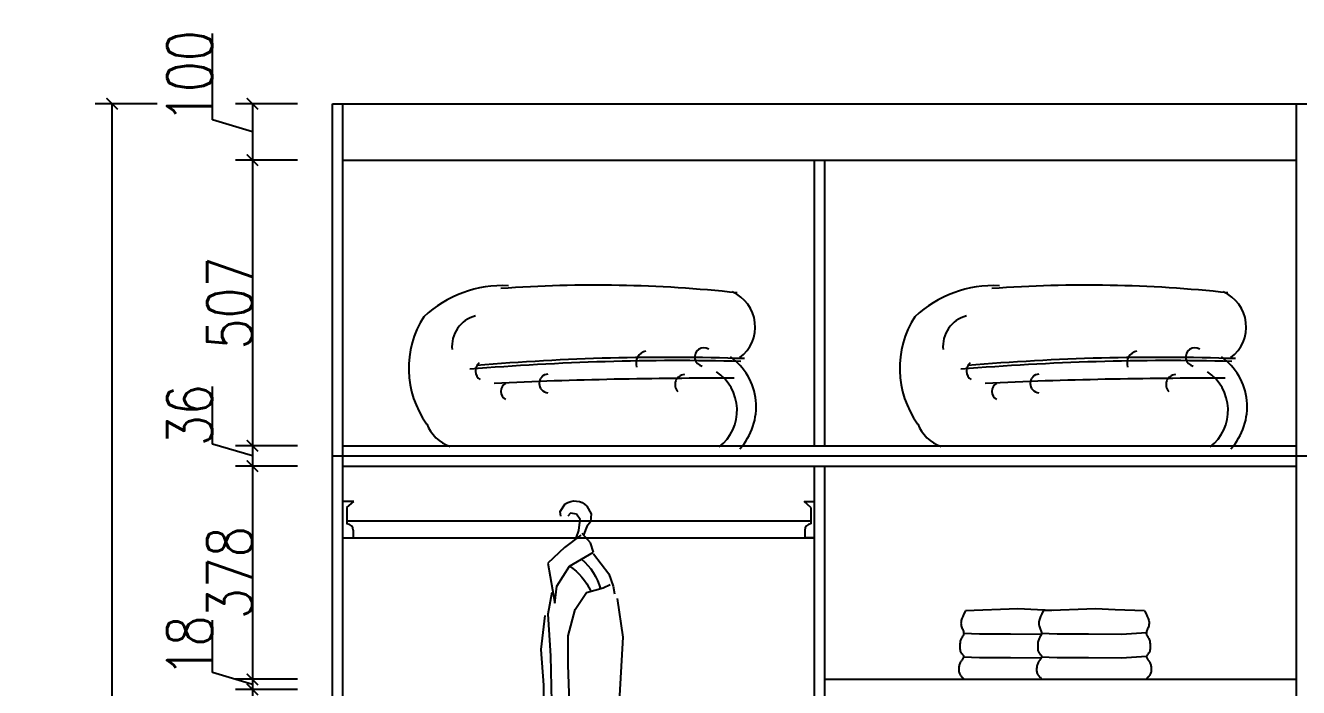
# Model space of a CAD drawing. Header units: millimetres. Extents: x 3255186 to 3429179, y -984851 to -941485.
# Drawn here: x 3342904 to 3345164, y -977497 to -976322 of the extents above; entities that cross this region are included whole.
import ezdxf

# ---------------------------------------------------------------- set-up
doc = ezdxf.new("R2010")
doc.units = ezdxf.units.MM
doc.header["$PDMODE"] = 35
doc.layers.add('图层2', color=7, linetype='Continuous')
doc.layers.add('钢筋', color=7, linetype='Continuous')
doc.styles.add('DIM_FONT', font='SIMPLEX.shx', dxfattribs={"width": 0.8})
doc.dimstyles.new('ISO-25', dxfattribs={"dimtxt": 80, "dimasz": 20, "dimexe": 30, "dimexo": 80, "dimtad": 1, "dimdec": 0, "dimtxsty": 'DIM_FONT', "dimblk": 'ARCHTICK', "dimcen": 2.5, "dimadec": 0, "dimazin": 0, "dimtfac": 1, "dimtdec": 0, "dimtmove": 1, "dimatfit": 3, "dimfxl": 80, "dimfxlon": 1, "dimarcsym": 0})

# ---------------------------------------------------------------- blocks, each defined once
blk = doc.blocks.new('A$C77B04BD4')
at = {"color": 8}
for p, q in [((71.5, 830.8), (64, 817.4)), ((64, 817.4), (65, 803)), ((83.6, 807.1), (90.2, 816.4)), ((90.2, 816.4), (100.5, 818.4)), ((100.5, 818.4), (105.4, 813.1)), ((119.2, 821.5), (109.8, 834.9)), ((118, 813.1), (119.2, 821.5)), ((65, 803), (71.5, 794.8)), ((71.5, 794.8), (77.1, 781.4)), ((85.5, 787.6), (83.6, 807.1)), ((64.9, 765.6), (79.8, 782.1)), ((77.1, 781.4), (77.3, 779.4)), ((82.3, 779.4), (111, 757.4)), ((90, 776), (85.5, 787.6)), ((59.9, 746.4), (32.4, 710.8)), ((59.9, 749.2), (64.9, 765.6)), ((102.3, 724.5), (59.9, 749.2)), ((111, 757.4), (141, 730)), ((124.7, 688.8), (102.3, 724.5)), ((141, 730), (128.5, 658.6)), ((32.4, 710.8), (24.9, 688.8)), ((24.9, 688.8), (22.4, 675.1)), ((42.4, 686.1), (29.9, 691.6)), ((72.3, 677.8), (42.4, 686.1)), ((128.5, 658.6), (124.7, 688.8)), ((17.5, 666.9), (7.5, 598.3)), ((92.3, 647.7), (72.3, 677.8)), ((133.5, 677.8), (141, 639.4)), ((104.8, 601), (92.3, 647.7)), ((141, 639.4), (136, 565.4)), ((145.9, 636.7), (153.4, 576.3)), ((7.5, 598.3), (14.7, 474.2)), ((104.8, 548.9), (104.8, 601)), ((136, 565.4), (133.5, 447.4)), ((153.4, 576.3), (148.4, 513.2)), ((102.3, 483), (104.8, 548.9)), ((148.4, 513.2), (148.4, 422.7)), ((99.2, 360.7), (102.3, 483)), ((9.7, 455), (0, 376)), ((14.7, 474.2), (17.2, 444)), ((133.5, 447.4), (145.4, 363.5)), ((148.4, 422.7), (147.9, 360.7)), ((0, 376), (12.5, 343.1)), ((145.4, 363.5), (155.4, 123.5)), ((11.9, 349.8), (4.4, 319.6)), ((12.5, 343.1), (29.4, 327.8)), ((91.7, 148.2), (99.2, 360.7)), ((4.4, 319.6), (14.4, 303.1)), ((14.4, 303.1), (16.9, 159.1)), ((16.9, 159.1), (19.4, 101.5)), ((59.3, 134.4), (74.3, 137.2)), ((74.3, 137.2), (91.7, 148.2)), ((76.8, 109.7), (79.3, 145.4)), ((9.4, 82.3), (11.9, 131.7)), ((19.4, 134.4), (59.3, 134.4)), ((155.4, 123.5), (147.9, 43.9)), ((19.4, 101.5), (26.9, 93.3)), ((26.9, 93.3), (54.3, 90.5)), ((54.3, 90.5), (71.8, 90.5)), ((71.8, 90.5), (74.3, 96)), ((74.3, 96), (76.8, 109.7)), ((9.4, 38.4), (9.4, 82.3)), ((14.4, 24.7), (9.4, 38.4)), ((69.3, 0), (14.4, 24.7)), ((147.9, 43.9), (142.9, 11)), ((126.6, 8.2), (69.3, 0)), ((142.9, 11), (126.6, 8.2))]:
    blk.add_line(p, q, dxfattribs=at)
for centre, radius, start, end in [((93, 811.1), 29.1, 54.7002, 137.5506), ((146, 658.6), 101.7, 129.6668, 165.604), ((160.1, 637.2), 104.7, 123.5053, 155.8861)]:
    blk.add_arc(centre, radius, start, end, dxfattribs=at)
blk = doc.blocks.new('nmi')
at = {"color": 8}
for p, q in [((52105.4, -6826.9), (52104.6, -6829.6)), ((52106.7, -6823.6), (52105.4, -6826.9)), ((52108.5, -6819.7), (52106.7, -6823.6)), ((52110.9, -6815.1), (52108.5, -6819.7)), ((52110.9, -6815.1), (52154.7, -6814)), ((52154.7, -6814), (52183.9, -6812.3)), ((52183.9, -6812.3), (52262.1, -6815.1)), ((52247.6, -6814.6), (52270.9, -6814)), ((52262.1, -6815.1), (52264.5, -6819.7)), ((52264.5, -6819.7), (52266.3, -6823.6)), ((52266.3, -6823.6), (52267.5, -6826.9)), ((52267.5, -6826.9), (52268.4, -6829.6)), ((52270.9, -6814), (52300.1, -6812.3)), ((52300.1, -6812.3), (52378.3, -6815.1)), ((52378.3, -6815.1), (52380.7, -6819.7)), ((52380.7, -6819.7), (52382.5, -6823.6)), ((52382.5, -6823.6), (52383.8, -6826.9)), ((52383.8, -6826.9), (52384.6, -6829.6)), ((52104.1, -6832), (52104, -6834)), ((52104, -6834), (52104.2, -6835.8)), ((52104.6, -6829.6), (52104.1, -6832)), ((52104.2, -6835.8), (52104.5, -6837.5)), ((52104.5, -6837.5), (52105, -6839)), ((52105, -6839), (52105.6, -6840.6)), ((52105.6, -6840.6), (52106.2, -6842)), ((52106.2, -6842), (52106.8, -6843.5)), ((52106.8, -6843.5), (52107.4, -6844.8)), ((52107.4, -6844.8), (52107.8, -6846.2)), ((52107.8, -6846.2), (52108.1, -6847.5)), ((52108.1, -6847.5), (52108.2, -6848.7)), ((52265.1, -6846.2), (52264.8, -6847.5)), ((52264.8, -6847.5), (52264.8, -6848.7)), ((52265.6, -6844.8), (52265.1, -6846.2)), ((52266.1, -6843.5), (52265.6, -6844.8)), ((52266.7, -6842), (52266.1, -6843.5)), ((52267.3, -6840.6), (52266.7, -6842)), ((52267.9, -6839), (52267.3, -6840.6)), ((52268.4, -6837.5), (52267.9, -6839)), ((52268.4, -6829.6), (52268.8, -6832)), ((52268.7, -6835.8), (52268.4, -6837.5)), ((52268.9, -6834), (52268.7, -6835.8)), ((52268.8, -6832), (52268.9, -6834)), ((52381.1, -6847.5), (52381, -6848.7)), ((52381.4, -6846.2), (52381.1, -6847.5)), ((52381.8, -6844.8), (52381.4, -6846.2)), ((52382.4, -6843.5), (52381.8, -6844.8)), ((52383, -6842), (52382.4, -6843.5)), ((52383.6, -6840.6), (52383, -6842)), ((52384.1, -6839), (52383.6, -6840.6)), ((52384.6, -6837.5), (52384.1, -6839)), ((52384.6, -6829.6), (52385, -6832)), ((52385, -6835.8), (52384.6, -6837.5)), ((52385, -6832), (52385.1, -6834)), ((52385.1, -6834), (52385, -6835.8)), ((52102.6, -6865.9), (52102.5, -6867.3)), ((52102.7, -6863.2), (52102.6, -6864.6)), ((52102.6, -6864.6), (52102.6, -6865.9)), ((52102.9, -6861.9), (52102.7, -6863.2)), ((52103.1, -6860.6), (52102.9, -6861.9)), ((52103.5, -6859.3), (52103.1, -6860.6)), ((52103.9, -6858), (52103.5, -6859.3)), ((52104.5, -6856.8), (52103.9, -6858)), ((52105.2, -6855.6), (52104.5, -6856.8)), ((52105.9, -6854.5), (52105.2, -6855.6)), ((52106.5, -6853.3), (52105.9, -6854.5)), ((52107.2, -6852.2), (52106.5, -6853.3)), ((52107.7, -6851.1), (52107.2, -6852.2)), ((52108, -6849.9), (52107.7, -6851.1)), ((52108.2, -6848.7), (52108, -6849.9)), ((52108.1, -6848.1), (52145.5, -6850.6)), ((52145.5, -6850.6), (52194.8, -6850.1)), ((52194.8, -6850.1), (52241.2, -6850.1)), ((52241.2, -6850.1), (52265.2, -6848.9)), ((52264.8, -6848.7), (52264.9, -6849.9)), ((52264.9, -6849.9), (52265.3, -6851.1)), ((52265.1, -6850.6), (52311, -6850.1)), ((52265.3, -6851.1), (52265.8, -6852.2)), ((52265.8, -6852.2), (52266.4, -6853.3)), ((52266.4, -6853.3), (52267.1, -6854.5)), ((52267.1, -6854.5), (52267.8, -6855.6)), ((52267.8, -6855.6), (52268.4, -6856.8)), ((52268.4, -6856.8), (52269, -6858)), ((52269, -6858), (52269.5, -6859.3)), ((52269.5, -6859.3), (52269.8, -6860.6)), ((52269.8, -6860.6), (52270.1, -6861.9)), ((52270.1, -6861.9), (52270.2, -6863.2)), ((52270.2, -6863.2), (52270.3, -6864.6)), ((52270.3, -6864.6), (52270.4, -6865.9)), ((52270.4, -6865.9), (52270.4, -6867.3)), ((52311, -6850.1), (52357.4, -6850.1)), ((52357.4, -6850.1), (52381.5, -6848.9)), ((52381, -6848.7), (52381.2, -6849.9)), ((52381.2, -6849.9), (52381.5, -6851.1)), ((52381.5, -6851.1), (52382, -6852.2)), ((52382, -6852.2), (52382.6, -6853.3)), ((52382.6, -6853.3), (52383.3, -6854.5)), ((52383.3, -6854.5), (52384, -6855.6)), ((52384, -6855.6), (52384.7, -6856.8)), ((52384.7, -6856.8), (52385.3, -6858)), ((52385.3, -6858), (52385.7, -6859.3)), ((52385.7, -6859.3), (52386.1, -6860.6)), ((52386.1, -6860.6), (52386.3, -6861.9)), ((52386.3, -6861.9), (52386.5, -6863.2)), ((52386.5, -6863.2), (52386.6, -6864.6)), ((52386.6, -6864.6), (52386.6, -6865.9)), ((52386.6, -6865.9), (52386.6, -6867.3)), ((52102.5, -6867.3), (52102.5, -6868.6)), ((52102.5, -6868.6), (52102.5, -6869.8)), ((52102.5, -6869.8), (52102.6, -6871.1)), ((52102.6, -6871.1), (52102.6, -6872.3)), ((52102.6, -6872.3), (52102.7, -6873.4)), ((52102.7, -6873.4), (52102.9, -6874.5)), ((52102.9, -6874.5), (52103.1, -6875.5)), ((52103.1, -6875.5), (52103.5, -6876.5)), ((52103.5, -6876.5), (52103.9, -6877.4)), ((52103.9, -6877.4), (52104.5, -6878.3)), ((52104.5, -6878.3), (52105.2, -6879.1)), ((52105.2, -6879.1), (52105.9, -6879.9)), ((52105.9, -6879.9), (52106.5, -6880.6)), ((52106.5, -6880.6), (52107.1, -6881.4)), ((52107.1, -6881.4), (52107.6, -6882.1)), ((52107.6, -6885.4), (52107.1, -6886.3)), ((52107.6, -6882.1), (52108, -6882.9)), ((52108, -6884.5), (52107.6, -6885.4)), ((52108, -6882.9), (52108.1, -6883.7)), ((52108.1, -6883.7), (52108, -6884.5)), ((52108.1, -6883.6), (52145.5, -6886.1)), ((52241.2, -6885.5), (52265.2, -6884.4)), ((52265, -6882.9), (52264.8, -6883.7)), ((52264.8, -6883.7), (52265, -6884.5)), ((52265.3, -6882.1), (52265, -6882.9)), ((52265, -6884.5), (52265.3, -6885.4)), ((52265.8, -6881.4), (52265.3, -6882.1)), ((52265.3, -6885.4), (52265.8, -6886.3)), ((52266.4, -6880.6), (52265.8, -6881.4)), ((52267.1, -6879.9), (52266.4, -6880.6)), ((52267.8, -6879.1), (52267.1, -6879.9)), ((52268.4, -6878.3), (52267.8, -6879.1)), ((52269, -6877.4), (52268.4, -6878.3)), ((52269.5, -6876.5), (52269, -6877.4)), ((52269.8, -6875.5), (52269.5, -6876.5)), ((52270.1, -6874.5), (52269.8, -6875.5)), ((52270.2, -6873.4), (52270.1, -6874.5)), ((52270.3, -6872.3), (52270.2, -6873.4)), ((52270.4, -6871.1), (52270.3, -6872.3)), ((52270.4, -6867.3), (52270.4, -6868.6)), ((52270.4, -6868.6), (52270.4, -6869.8)), ((52270.4, -6869.8), (52270.4, -6871.1)), ((52357.4, -6885.5), (52381.5, -6884.4)), ((52381.2, -6882.9), (52381.1, -6883.7)), ((52381.1, -6883.7), (52381.2, -6884.5)), ((52381.5, -6882.1), (52381.2, -6882.9)), ((52381.2, -6884.5), (52381.6, -6885.4)), ((52382, -6881.4), (52381.5, -6882.1)), ((52381.6, -6885.4), (52382.1, -6886.3)), ((52382.7, -6880.6), (52382, -6881.4)), ((52383.3, -6879.9), (52382.7, -6880.6)), ((52384, -6879.1), (52383.3, -6879.9)), ((52384.7, -6878.3), (52384, -6879.1)), ((52385.3, -6877.4), (52384.7, -6878.3)), ((52385.7, -6876.5), (52385.3, -6877.4)), ((52386.1, -6875.5), (52385.7, -6876.5)), ((52386.3, -6874.5), (52386.1, -6875.5)), ((52386.5, -6873.4), (52386.3, -6874.5)), ((52386.6, -6872.3), (52386.5, -6873.4)), ((52386.6, -6867.3), (52386.6, -6868.6)), ((52386.6, -6868.6), (52386.6, -6869.8)), ((52386.6, -6869.8), (52386.6, -6871.1)), ((52386.6, -6871.1), (52386.6, -6872.3)), ((52100.9, -6899.9), (52100.8, -6901.2)), ((52100.8, -6901.2), (52100.8, -6902.5)), ((52100.8, -6902.5), (52100.8, -6903.8)), ((52100.8, -6903.8), (52100.9, -6905.1)), ((52101.1, -6898.7), (52100.9, -6899.9)), ((52101.3, -6897.4), (52101.1, -6898.7)), ((52101.6, -6896.2), (52101.3, -6897.4)), ((52102, -6895), (52101.6, -6896.2)), ((52102.4, -6893.8), (52102, -6895)), ((52102.9, -6892.7), (52102.4, -6893.8)), ((52103.5, -6891.5), (52102.9, -6892.7)), ((52104.2, -6890.4), (52103.5, -6891.5)), ((52105, -6889.4), (52104.2, -6890.4)), ((52105.8, -6888.3), (52105, -6889.4)), ((52106.5, -6887.3), (52105.8, -6888.3)), ((52107.1, -6886.3), (52106.5, -6887.3)), ((52145.5, -6886.1), (52194.8, -6885.5)), ((52194.8, -6885.5), (52241.2, -6885.5)), ((52265.7, -6886.1), (52311, -6885.5)), ((52265.8, -6886.3), (52266.5, -6887.3)), ((52266.5, -6887.3), (52267.2, -6888.3)), ((52267.2, -6888.3), (52267.9, -6889.4)), ((52267.9, -6889.4), (52268.7, -6890.4)), ((52268.7, -6890.4), (52269.4, -6891.5)), ((52269.4, -6891.5), (52270, -6892.7)), ((52270, -6892.7), (52270.5, -6893.8)), ((52270.5, -6893.8), (52271, -6895)), ((52271, -6895), (52271.4, -6896.2)), ((52271.4, -6896.2), (52271.6, -6897.4)), ((52271.6, -6897.4), (52271.9, -6898.7)), ((52271.9, -6898.7), (52272, -6899.9)), ((52272, -6899.9), (52272.1, -6901.2)), ((52272.1, -6901.2), (52272.2, -6902.5)), ((52272.2, -6902.5), (52272.1, -6903.8)), ((52272.1, -6903.8), (52272.1, -6905.1)), ((52311, -6885.5), (52357.4, -6885.5)), ((52382.1, -6886.3), (52382.7, -6887.3)), ((52382.7, -6887.3), (52383.4, -6888.3)), ((52383.4, -6888.3), (52384.2, -6889.4)), ((52384.2, -6889.4), (52384.9, -6890.4)), ((52384.9, -6890.4), (52385.6, -6891.5)), ((52385.6, -6891.5), (52386.3, -6892.7)), ((52386.3, -6892.7), (52386.8, -6893.8)), ((52386.8, -6893.8), (52387.2, -6895)), ((52387.2, -6895), (52387.6, -6896.2)), ((52387.6, -6896.2), (52387.9, -6897.4)), ((52387.9, -6897.4), (52388.1, -6898.7)), ((52388.1, -6898.7), (52388.3, -6899.9)), ((52388.3, -6899.9), (52388.4, -6901.2)), ((52388.4, -6903.8), (52388.3, -6905.1)), ((52388.4, -6901.2), (52388.4, -6902.5)), ((52388.4, -6902.5), (52388.4, -6903.8)), ((52100.9, -6905.1), (52101.1, -6906.3)), ((52101.1, -6906.3), (52101.3, -6907.6)), ((52101.3, -6907.6), (52101.7, -6908.8)), ((52101.7, -6908.8), (52102.2, -6909.9)), ((52102.2, -6909.9), (52102.8, -6911)), ((52102.8, -6911), (52103.5, -6911.9)), ((52103.5, -6911.9), (52104.3, -6912.8)), ((52104.3, -6912.8), (52105.1, -6913.7)), ((52105.1, -6913.7), (52105.9, -6914.4)), ((52105.9, -6914.4), (52106.6, -6915.2)), ((52106.6, -6915.2), (52107.2, -6915.9)), ((52107.2, -6915.9), (52107.6, -6916.7)), ((52107.6, -6916.7), (52107.6, -6916.7)), ((52265.3, -6916.7), (52265.1, -6917.4)), ((52265.1, -6917.4), (52265.2, -6917.6)), ((52265.2, -6917.6), (52265.2, -6917.6)), ((52265.7, -6915.9), (52265.3, -6916.7)), ((52266.3, -6915.2), (52265.7, -6915.9)), ((52267, -6914.4), (52266.3, -6915.2)), ((52267.8, -6913.7), (52267, -6914.4)), ((52268.6, -6912.8), (52267.8, -6913.7)), ((52269.4, -6911.9), (52268.6, -6912.8)), ((52270.2, -6911), (52269.4, -6911.9)), ((52270.8, -6909.9), (52270.2, -6911)), ((52271.2, -6908.8), (52270.8, -6909.9)), ((52271.6, -6907.6), (52271.2, -6908.8)), ((52271.9, -6906.3), (52271.6, -6907.6)), ((52272.1, -6905.1), (52271.9, -6906.3)), ((52381.6, -6916.7), (52381.4, -6917.4)), ((52381.4, -6917.4), (52381.4, -6917.6)), ((52382, -6915.9), (52381.6, -6916.7)), ((52382.5, -6915.2), (52382, -6915.9)), ((52383.3, -6914.4), (52382.5, -6915.2)), ((52384.1, -6913.7), (52383.3, -6914.4)), ((52384.9, -6912.8), (52384.1, -6913.7)), ((52385.7, -6911.9), (52384.9, -6912.8)), ((52386.4, -6911), (52385.7, -6911.9)), ((52387, -6909.9), (52386.4, -6911)), ((52387.5, -6908.8), (52387, -6909.9)), ((52387.9, -6907.6), (52387.5, -6908.8)), ((52388.1, -6906.3), (52387.9, -6907.6)), ((52388.3, -6905.1), (52388.1, -6906.3))]:
    blk.add_line(p, q, dxfattribs=at)
blk = doc.blocks.new('104')
at = {"color": 8}
for centre, radius, start, end in [((55336.2, -7039.6), 206.5, 87.3695, 132.903), ((55499.8, -9168), 2335.7, 83.8146, 94.1119), ((55715.9, -6906.5), 67.9, 306.6601, 66.3783), ((55337.2, -6979.7), 168.5, 147.1638, 215.8516), ((55302.2, -6941.5), 56.8, 105.169, 185.275), ((55594.2, -6970.9), 22.1, 101.5199, 197.5481), ((55692.8, -6959.8), 16.4, 58.1614, 259.3401), ((55675.4, -7048.4), 110, 317.5261, 54.1266), ((55647.5, -11404), 4437.8, 88.5712, 94.7848), ((55306.1, -6984.4), 18.8, 130.1605, 236.1976), ((55630.4, -10932.7), 3972.3, 88.0604, 94.9299), ((55713.6, -15438.6), 8441.1, 89.77661, 92.66784), ((55417.1, -7006.7), 16.7, 94.7612, 265.2388), ((55659.1, -7008.6), 17.7, 93.2747, 224.2268), ((55669.4, -7054.4), 82.2, 307.8614, 56.4327), ((55348.2, -7020.9), 16, 117.8964, 242.1036), ((55263.9, -7054.2), 67.7, 200.9054, 251.4338)]:
    blk.add_arc(centre, radius, start, end, dxfattribs=at)
blk = doc.blocks.new('_ArchTick')
at = {"color": 0, "linetype": 'ByBlock', "const_width": 0.15}
blk.add_lwpolyline([(-0.5, -0.5), (0.5, 0.5)], dxfattribs=at)
blk = doc.blocks.new('*D583')
at = {"color": 0, "lineweight": -2, "ltscale": 5}
for p, q in [((3343236.4, -976490.2), (3343236.4, -976336.5)), ((3343387.3, -976461.4), (3343277.3, -976461.4)), ((3343307.3, -976461.4), (3343307.3, -976561.4)), ((3343307.3, -976511.4), (3343236.4, -976490.2)), ((3343387.3, -976561.4), (3343277.3, -976561.4))]:
    blk.add_line(p, q, dxfattribs=at)
at = {"layer": 'Defpoints', "color": 0, "ltscale": 5}
for p in [(3343467.6, -976461.4), (3343307.3, -976561.4), (3343467.6, -976561.4)]:
    blk.add_point(p, dxfattribs=at)
at = {"color": 0, "lineweight": -2, "ltscale": 5, "xscale": 20, "yscale": 20, "zscale": 20}
for p, rotation in [((3343307.3, -976461.4), 90), ((3343307.3, -976561.4), 270)]:
    blk.add_blockref('_ArchTick', p, dxfattribs=dict(at, rotation=rotation))
at = {"color": 0, "ltscale": 5, "insert": (3343195.8, -976413.3), "char_height": 80, "attachment_point": 5, "rotation": 90, "style": 'DIM_FONT'}
blk.add_mtext('100', dxfattribs=at)
blk = doc.blocks.new('*D584')
at = {"color": 0, "lineweight": -2, "ltscale": 5}
for p, q in [((3343387.3, -976561.4), (3343277.3, -976561.4)), ((3343307.3, -976561.4), (3343307.3, -977068.4)), ((3343387.3, -977068.4), (3343277.3, -977068.4))]:
    blk.add_line(p, q, dxfattribs=at)
at = {"layer": 'Defpoints', "color": 0, "ltscale": 5}
for p in [(3343467.6, -976561.4), (3343307.3, -977068.4), (3343467.6, -977068.4)]:
    blk.add_point(p, dxfattribs=at)
at = {"color": 0, "lineweight": -2, "ltscale": 5, "xscale": 20, "yscale": 20, "zscale": 20}
for p, rotation in [((3343307.3, -976561.4), 90), ((3343307.3, -977068.4), 270)]:
    blk.add_blockref('_ArchTick', p, dxfattribs=dict(at, rotation=rotation))
at = {"color": 0, "ltscale": 5, "insert": (3343266.7, -976814.9), "char_height": 80, "attachment_point": 5, "rotation": 90, "style": 'DIM_FONT'}
blk.add_mtext('507', dxfattribs=at)
blk = doc.blocks.new('*D585')
at = {"color": 0, "lineweight": -2, "ltscale": 5}
for p, q in [((3343236.4, -977065.2), (3343236.4, -976963.3)), ((3343307.3, -977086.4), (3343236.4, -977065.2)), ((3343387.3, -977068.4), (3343277.3, -977068.4)), ((3343307.3, -977068.4), (3343307.3, -977104.4)), ((3343387.3, -977104.4), (3343277.3, -977104.4))]:
    blk.add_line(p, q, dxfattribs=at)
at = {"layer": 'Defpoints', "color": 0, "ltscale": 5}
for p in [(3343467.6, -977068.4), (3343307.3, -977104.4), (3343467.6, -977104.4)]:
    blk.add_point(p, dxfattribs=at)
at = {"color": 0, "lineweight": -2, "ltscale": 5, "xscale": 20, "yscale": 20, "zscale": 20}
for p, rotation in [((3343307.3, -977068.4), 90), ((3343307.3, -977104.4), 270)]:
    blk.add_blockref('_ArchTick', p, dxfattribs=dict(at, rotation=rotation))
at = {"color": 0, "ltscale": 5, "insert": (3343195.8, -977014.2), "char_height": 80, "attachment_point": 5, "rotation": 90, "style": 'DIM_FONT'}
blk.add_mtext('36', dxfattribs=at)
blk = doc.blocks.new('*D586')
at = {"color": 0, "lineweight": -2, "ltscale": 5}
for p, q in [((3343387.3, -977104.4), (3343277.3, -977104.4)), ((3343307.3, -977104.4), (3343307.3, -977482.8)), ((3343387.3, -977482.8), (3343277.3, -977482.8))]:
    blk.add_line(p, q, dxfattribs=at)
at = {"layer": 'Defpoints', "color": 0, "ltscale": 5}
for p in [(3343467.6, -977104.4), (3343307.3, -977482.8), (3344323.1, -977482.8)]:
    blk.add_point(p, dxfattribs=at)
at = {"color": 0, "lineweight": -2, "ltscale": 5, "xscale": 20, "yscale": 20, "zscale": 20}
for p, rotation in [((3343307.3, -977104.4), 90), ((3343307.3, -977482.8), 270)]:
    blk.add_blockref('_ArchTick', p, dxfattribs=dict(at, rotation=rotation))
at = {"color": 0, "ltscale": 5, "insert": (3343266.7, -977293.6), "char_height": 80, "attachment_point": 5, "rotation": 90, "style": 'DIM_FONT'}
blk.add_mtext('378', dxfattribs=at)
blk = doc.blocks.new('*D587')
at = {"color": 0, "lineweight": -2, "ltscale": 5}
for p, q in [((3343236.4, -977470.6), (3343236.4, -977377.9)), ((3343307.3, -977491.8), (3343236.4, -977470.6)), ((3343387.3, -977482.8), (3343277.3, -977482.8)), ((3343307.3, -977482.8), (3343307.3, -977500.8)), ((3343387.3, -977500.8), (3343277.3, -977500.8))]:
    blk.add_line(p, q, dxfattribs=at)
at = {"layer": 'Defpoints', "color": 0, "ltscale": 5}
for p in [(3344323.1, -977482.8), (3343307.3, -977500.8), (3344323.1, -977500.8)]:
    blk.add_point(p, dxfattribs=at)
at = {"color": 0, "lineweight": -2, "ltscale": 5, "xscale": 20, "yscale": 20, "zscale": 20}
for p, rotation in [((3343307.3, -977482.8), 90), ((3343307.3, -977500.8), 270)]:
    blk.add_blockref('_ArchTick', p, dxfattribs=dict(at, rotation=rotation))
at = {"color": 0, "ltscale": 5, "insert": (3343195.8, -977424.2), "char_height": 80, "attachment_point": 5, "rotation": 90, "style": 'DIM_FONT'}
blk.add_mtext('18', dxfattribs=at)
blk = doc.blocks.new('*D588')
at = {"color": 0, "lineweight": -2, "ltscale": 5}
for p, q in [((3343387.3, -977500.8), (3343277.3, -977500.8)), ((3343307.3, -977500.8), (3343307.3, -978275.6)), ((3343387.3, -978275.6), (3343277.3, -978275.6))]:
    blk.add_line(p, q, dxfattribs=at)
at = {"layer": 'Defpoints', "color": 0, "ltscale": 5}
for p in [(3344323.1, -977500.8), (3343307.3, -978275.6), (3344746.3, -978275.6)]:
    blk.add_point(p, dxfattribs=at)
at = {"color": 0, "lineweight": -2, "ltscale": 5, "xscale": 20, "yscale": 20, "zscale": 20}
for p, rotation in [((3343307.3, -977500.8), 90), ((3343307.3, -978275.6), 270)]:
    blk.add_blockref('_ArchTick', p, dxfattribs=dict(at, rotation=rotation))
at = {"color": 0, "ltscale": 5, "insert": (3343266.7, -977888.2), "char_height": 80, "attachment_point": 5, "rotation": 90, "style": 'DIM_FONT'}
blk.add_mtext('775', dxfattribs=at)
blk = doc.blocks.new('*D593')
at = {"color": 0, "lineweight": -2, "ltscale": 5}
for p, q in [((3343138.2, -976461.4), (3343028.2, -976461.4)), ((3343058.2, -979186.4), (3343058.2, -976461.4)), ((3343138.2, -979186.4), (3343028.2, -979186.4))]:
    blk.add_line(p, q, dxfattribs=at)
at = {"layer": 'Defpoints', "color": 0, "ltscale": 5}
for p in [(3343058.2, -976461.4), (3343449.6, -976461.4), (3343449.6, -979186.4)]:
    blk.add_point(p, dxfattribs=at)
at = {"color": 0, "lineweight": -2, "ltscale": 5, "xscale": 20, "yscale": 20, "zscale": 20}
for p, rotation in [((3343058.2, -976461.4), 90), ((3343058.2, -979186.4), 270)]:
    blk.add_blockref('_ArchTick', p, dxfattribs=dict(at, rotation=rotation))
at = {"color": 0, "ltscale": 5, "insert": (3343017.5, -977823.9), "char_height": 80, "attachment_point": 5, "rotation": 90, "style": 'DIM_FONT'}
blk.add_mtext('2725', dxfattribs=at)
blk = doc.blocks.new('*D882')
at = {"color": 0, "lineweight": -2, "ltscale": 5}
for p, q in [((3374291.9, -976335.6), (3374321.9, -976335.6)), ((3374291.9, -976335.6), (3374291.9, -976935.6)), ((3374211.9, -976935.6), (3374321.9, -976935.6))]:
    blk.add_line(p, q, dxfattribs=at)
at = {"layer": 'Defpoints', "color": 0, "ltscale": 5}
for p in [(3374262.6, -976335.6), (3292529.9, -976935.6), (3374291.9, -976935.6)]:
    blk.add_point(p, dxfattribs=at)
at = {"color": 0, "lineweight": -2, "ltscale": 5, "xscale": 20, "yscale": 20, "zscale": 20}
for p, rotation in [((3374291.9, -976335.6), 90), ((3374291.9, -976935.6), 270)]:
    blk.add_blockref('_ArchTick', p, dxfattribs=dict(at, rotation=rotation))
at = {"color": 0, "ltscale": 5, "insert": (3374251.3, -976635.6), "char_height": 80, "attachment_point": 5, "rotation": 90, "style": 'DIM_FONT'}
blk.add_mtext('600', dxfattribs=at)

msp = doc.modelspace()

# ---------------------------------------------------------------- linework, layer by layer
at = {"ltscale": 5}
for p, q in [((3343449.6, -976461.4), (3346378.6, -976461.4)), ((3343449.6, -979186.4), (3343449.6, -976461.4)), ((3343467.6, -979186.4), (3343467.6, -976461.4)), ((3345160.6, -979186.4), (3345160.6, -976461.4)), ((3343467.6, -976561.4), (3345160.6, -976561.4)), ((3344305.1, -977068.4), (3344305.1, -976561.4)), ((3344323.1, -977068.4), (3344323.1, -976561.4)), ((3343467.6, -977068.4), (3345160.6, -977068.4)), ((3343449.6, -977086.4), (3345178.6, -977086.4)), ((3343467.6, -977104.4), (3345160.6, -977104.4)), ((3344305.1, -979068.4), (3344305.1, -977104.4)), ((3344323.1, -979068.4), (3344323.1, -977104.4)), ((3344323.1, -977482.8), (3345160.6, -977482.8))]:
    msp.add_line(p, q, dxfattribs=at)
at = {"linetype": 'ByBlock'}
msp.add_line((3343475.1, -977232), (3344305.1, -977232), dxfattribs=at)
at = {"layer": '钢筋', "linetype": 'ByBlock'}
for p, q in [((3343487.2, -977167), (3343468.5, -977167)), ((3343475.1, -977178), (3343487.2, -977167)), ((3344286.4, -977167), (3344305.1, -977167)), ((3344298.5, -977178), (3344286.4, -977167)), ((3343475.1, -977178), (3343475.1, -977207)), ((3344298.5, -977178), (3344298.5, -977207)), ((3344298.5, -977202), (3343475.1, -977202)), ((3343468.5, -977232), (3343486.1, -977232)), ((3343486.1, -977218), (3343486.1, -977232)), ((3344287.5, -977218), (3344287.5, -977232)), ((3344305.1, -977232), (3344287.5, -977232))]:
    msp.add_line(p, q, dxfattribs=at)
for centre, start, end in [((3343475.1, -977218), 0, 90), ((3344298.5, -977218), 90, 180)]:
    msp.add_arc(centre, 11, start, end, dxfattribs=at)

# ---------------------------------------------------------------- block references
at = {"color": 8}
for p in [(3288415.9, -969951), (3289287.4, -969951)]:
    msp.add_blockref('104', p, dxfattribs=at)
at = {"color": 8, "xscale": -1.188000000081956, "yscale": 1.188000000081956, "zscale": 1.188}
msp.add_blockref('nmi', (3406798.4, -969264.7), dxfattribs=at)
at = {"layer": '图层2', "color": 6, "xscale": -1}
msp.add_blockref('A$C77B04BD4', (3343972.4, -978006.4), dxfattribs=at)

# ---------------------------------------------------------------- dimensions: what is measured, and where the dimension line sits
at = {"ltscale": 5}
for base, p1, p2, picture, middle in [((3374291.9, -976935.6), (3374262.6, -976335.6), (3292529.9, -976935.6), '*D882', (3374251.3, -976635.6)), ((3343307.3, -976561.4), (3343467.6, -976461.4), (3343467.6, -976561.4), '*D583', (3343195.8, -976489.5)), ((3343058.2, -976461.4), (3343449.6, -979186.4), (3343449.6, -976461.4), '*D593', (3343017.5, -977823.9)), ((3343307.3, -977068.4), (3343467.6, -976561.4), (3343467.6, -977068.4), '*D584', (3343266.7, -976814.9)), ((3343307.3, -977104.4), (3343467.6, -977068.4), (3343467.6, -977104.4), '*D585', (3343195.8, -977064.5)), ((3343307.3, -977482.8), (3343467.6, -977104.4), (3344323.1, -977482.8), '*D586', (3343266.7, -977293.6)), ((3343307.3, -977500.8), (3344323.1, -977482.8), (3344323.1, -977500.8), '*D587', (3343195.8, -977469.9)), ((3343307.3, -978275.6), (3344323.1, -977500.8), (3344746.3, -978275.6), '*D588', (3343266.7, -977888.2))]:
    dim = msp.add_linear_dim(base=base, p1=p1, p2=p2, angle=90, dimstyle='ISO-25', dxfattribs=at)
    dim.commit()
    dim.dimension.update_dxf_attribs({"geometry": picture, "text_midpoint": middle})

doc.saveas('drawing.dxf')
